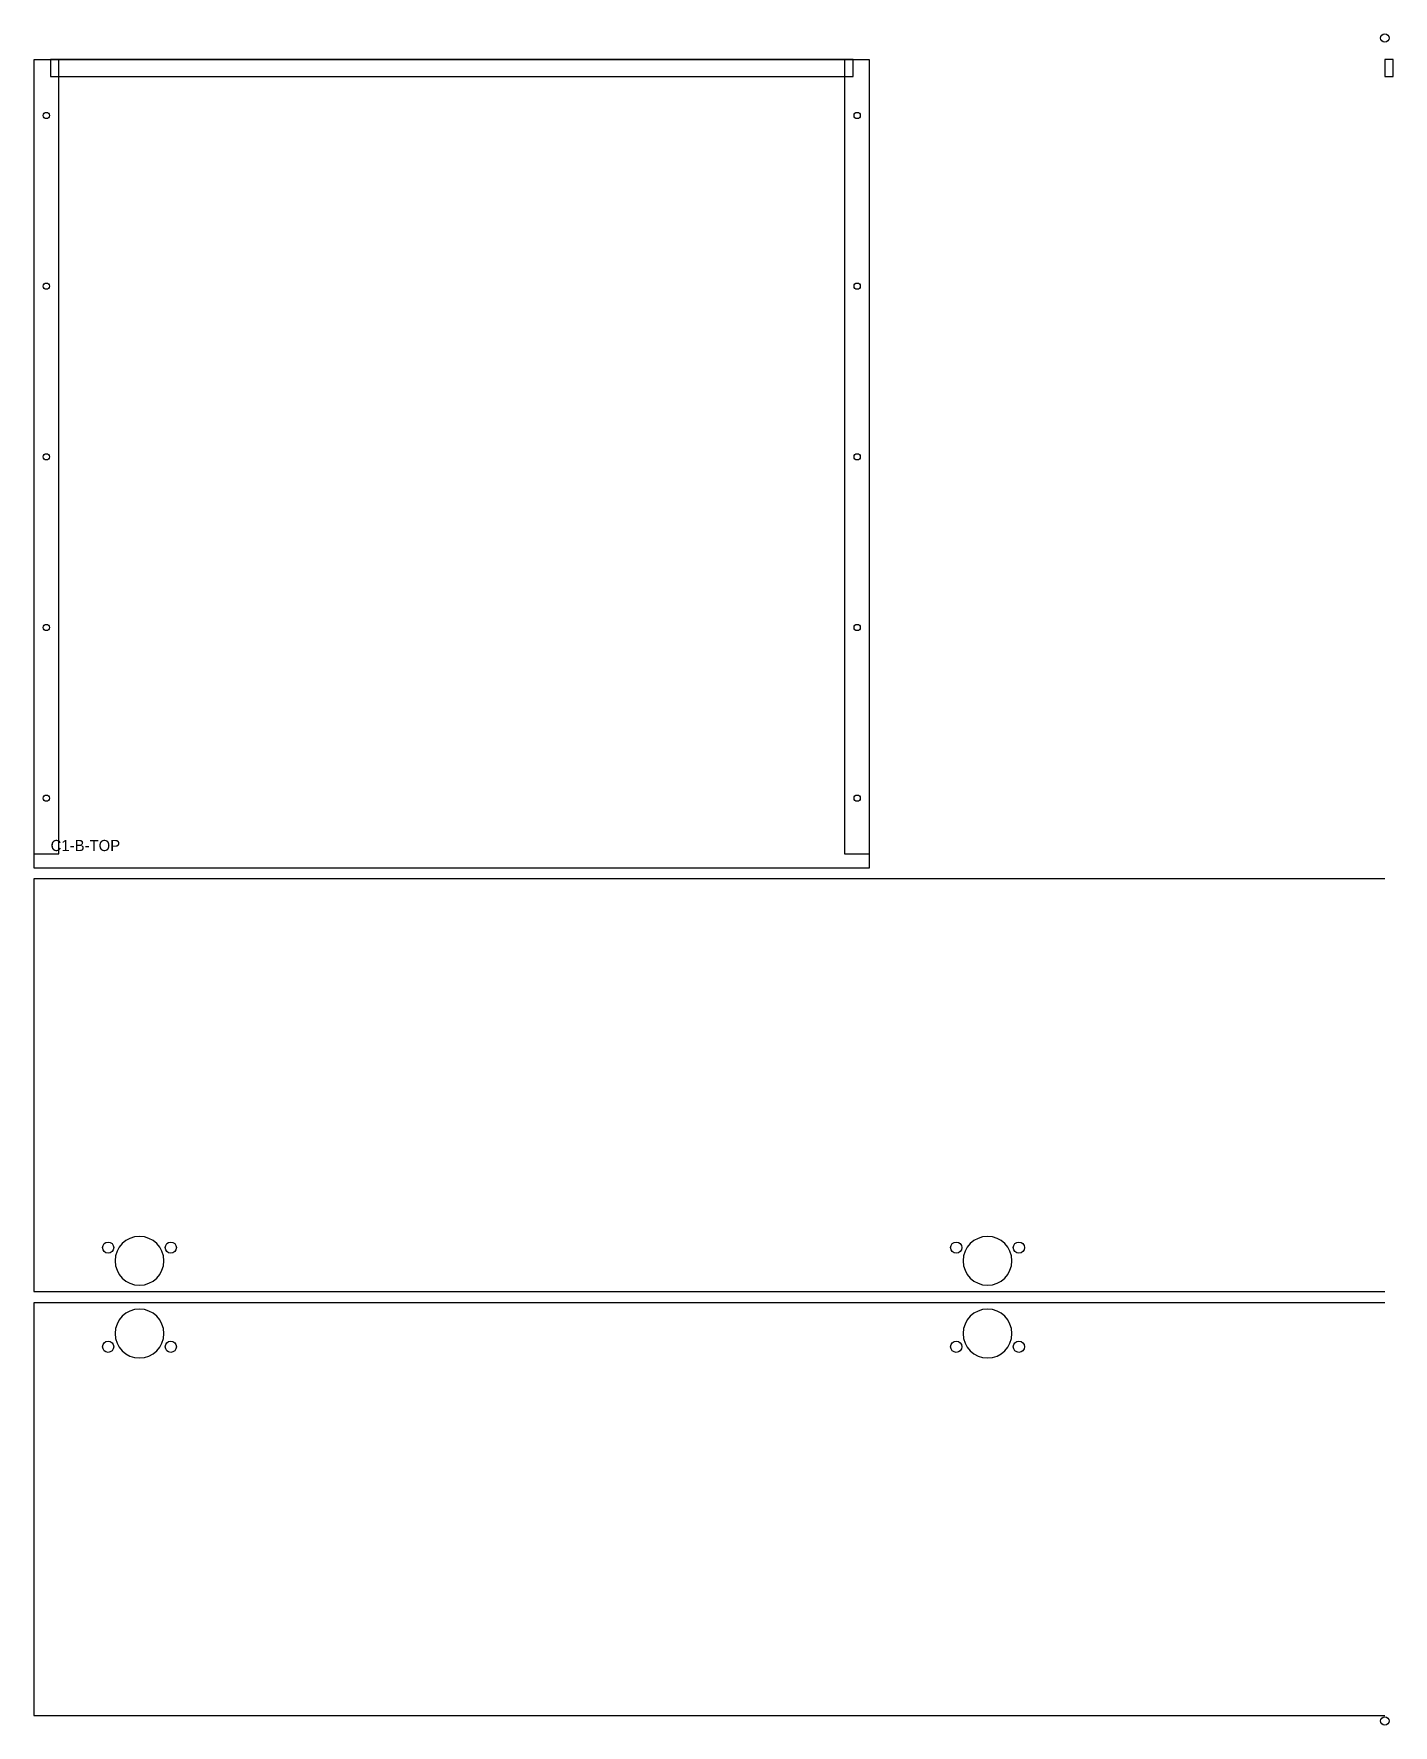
# Model space of a CAD drawing. Header units: millimetres. Extents: x 10 to 986, y 3 to 1217.
import ezdxf

# ---------------------------------------------------------------- set-up
doc = ezdxf.new("R2010")
doc.units = ezdxf.units.MM
for name, color, linetype in [('DRILL_4.5_THRU', 5, 'CONTINUOUS'), ('DRILL_8_D12', 5, 'CONTINUOUS'), ('LABEL', 8, 'CONTINUOUS'), ('OUTLINE', 7, 'CONTINUOUS'), ('OUTLINE_OPEN', 7, 'CONTINUOUS'), ('POCKET_D13', 3, 'CONTINUOUS'), ('POCKET_D4', 3, 'CONTINUOUS'), ('POCKET_D6', 3, 'CONTINUOUS'), ('TILE_REG', 6, 'CONTINUOUS')]:
    doc.layers.add(name, color=color, linetype=linetype)

msp = doc.modelspace()

# ---------------------------------------------------------------- linework, layer by layer
at = {"layer": 'DRILL_4.5_THRU'}
for centre in [(18.9, 1158.4), (601.1, 1158.4), (18.9, 1035.9), (601.1, 1035.9), (18.9, 913.4), (601.1, 913.4), (18.9, 790.9), (601.1, 790.9), (18.9, 668.4), (601.1, 668.4)]:
    msp.add_circle(centre, 2.25, dxfattribs=at)
at = {"layer": 'DRILL_8_D12'}
for centre in [(63.3, 345.8), (108.3, 345.8), (672.233333, 345.8), (717.233333, 345.8), (63.3, 274.6), (108.3, 274.6), (672.233333, 274.6), (717.233333, 274.6)]:
    msp.add_circle(centre, 4, dxfattribs=at)
at = {"layer": 'OUTLINE'}
msp.add_lwpolyline([(10, 618.4), (610, 618.4), (610, 1198.4), (10, 1198.4)], close=True, dxfattribs=at)
at = {"layer": 'OUTLINE_OPEN'}
for points in [[(980, 610.4), (10, 610.4), (10, 314.2), (980, 314.2)], [(980, 306.2), (10, 306.2), (10, 10), (980, 10)]]:
    msp.add_lwpolyline(points, dxfattribs=at)
at = {"layer": 'POCKET_D13'}
for points in [[(85.8, 318.8, 1), (85.8, 353.8, 1)], [(694.733333, 318.8, 1), (694.733333, 353.8, 1)], [(85.8, 266.6, 1), (85.8, 301.6, 1)], [(694.733333, 266.6, 1), (694.733333, 301.6, 1)]]:
    msp.add_lwpolyline(points, format="xyb", close=True, dxfattribs=at)
at = {"layer": 'POCKET_D4'}
for points in [[(9.925, 628.4), (27.875, 628.4), (27.875, 1198.4), (9.925, 1198.4)], [(592.125, 628.4), (610.075, 628.4), (610.075, 1198.4), (592.125, 1198.4)]]:
    msp.add_lwpolyline(points, close=True, dxfattribs=at)
at = {"layer": 'POCKET_D6'}
for points in [[(21.8, 1186.425), (598.2, 1186.425), (598.2, 1198.475), (21.8, 1198.475)], [(980, 1186.425), (986, 1186.425), (986, 1198.475), (980, 1198.475)]]:
    msp.add_lwpolyline(points, close=True, dxfattribs=at)
at = {"layer": 'TILE_REG'}
for centre in [(980, 1214), (980, 6)]:
    msp.add_circle(centre, 3, dxfattribs=at)

# ---------------------------------------------------------------- texts
at = {"layer": 'LABEL'}
msp.add_text('C1-B-TOP', height=8, dxfattribs=at).set_placement((22, 630.4))

doc.saveas('drawing.dxf')
